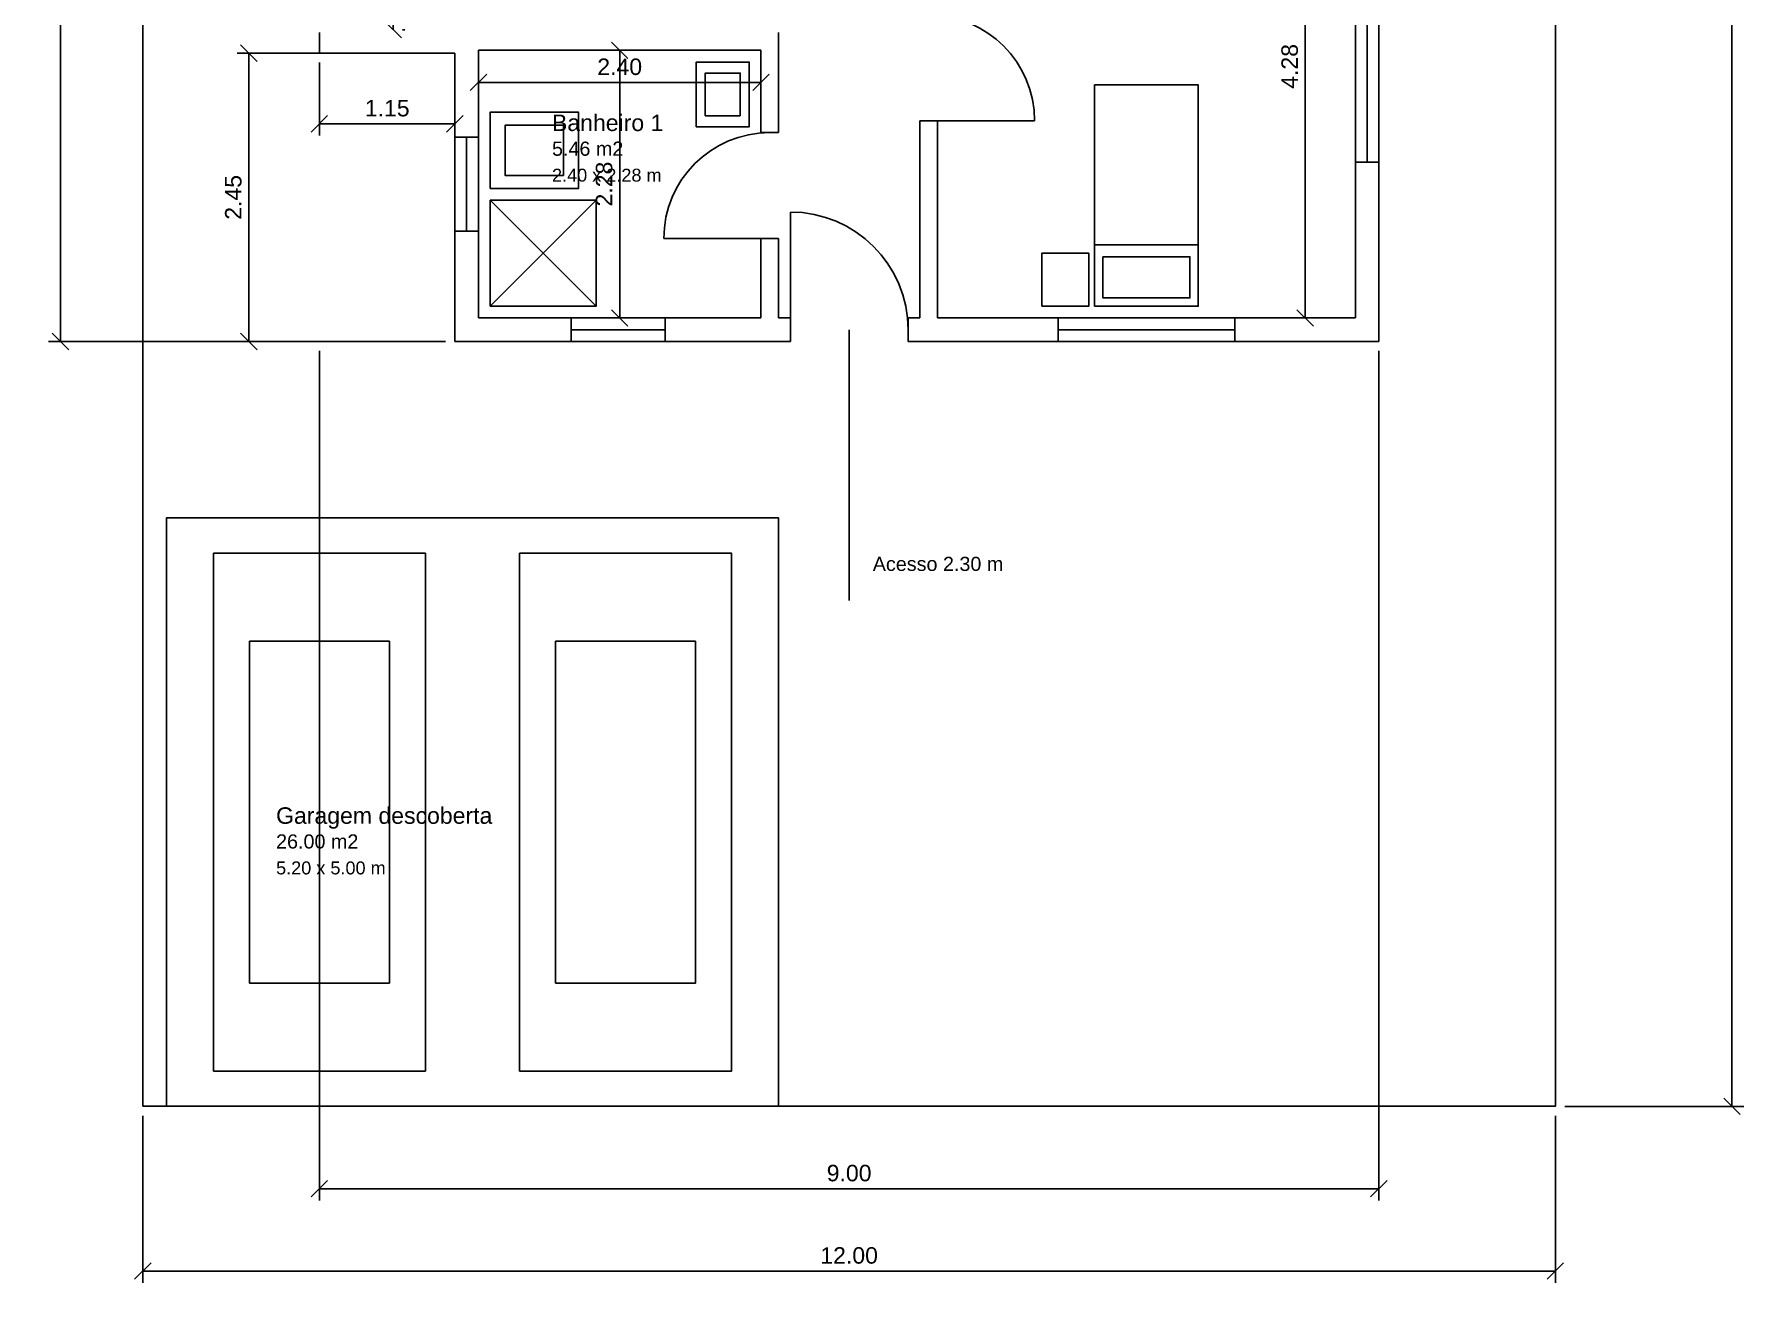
# Model space of a CAD drawing. Header units: millimetres. Extents: x 41850 to 67773, y -316 to 31479.
# Drawn here: x 41850 to 56373, y -316 to 10296 of the extents above; entities that cross this region are included whole.
import ezdxf

# ---------------------------------------------------------------- set-up
doc = ezdxf.new("R2010")
doc.units = ezdxf.units.MM
doc.header["$MEASUREMENT"] = 0
for name, color, linetype in [('CASA_ACESSO', 4, 'Continuous'), ('CASA_COTAS', 6, 'Continuous'), ('CASA_EXTERNO', 3, 'Continuous'), ('CASA_JANELAS', 4, 'Continuous'), ('CASA_LOTE', 8, 'Continuous'), ('CASA_MOVEIS', 3, 'Continuous'), ('CASA_PAREDES', 7, 'Continuous'), ('CASA_PORTAS', 2, 'Continuous'), ('CASA_TEXTOS', 7, 'Continuous')]:
    doc.layers.add(name, color=color, linetype=linetype)
doc.styles.get("Standard").update_dxf_attribs({"font": 'arial.ttf'})
doc.dimstyles.get("Standard").update_dxf_attribs({"dimtxt": 0.18, "dimasz": 0.18, "dimexe": 0.18, "dimexo": 0.0625, "dimgap": 0.09, "dimtad": 0, "dimtih": 1, "dimtoh": 1, "dimdec": 4, "dimzin": 0, "dimdsep": 46, "dimtxsty": 'Standard', "dimcen": 0.09, "dimadec": 0, "dimazin": 0, "dimtfac": 1, "dimtdec": 4, "dimtofl": 0, "dimtmove": 0, "dimatfit": 3, "dimfxl": 1, "dimtolj": 1, "dimtzin": 0, "dimarcsym": 0})

# ---------------------------------------------------------------- blocks, each defined once
blk = doc.blocks.new('*D1')
at = {"layer": 'CASA_COTAS', "color": 0, "lineweight": -2, "transparency": 16777216}
for p, q in [((45554, 9816), (45694, 9956)), ((45624, 9966), (45624, 9986)), ((45624, 9886), (48024, 9886)), ((47954, 9816), (48094, 9956)), ((48024, 9966), (48024, 9986))]:
    blk.add_line(p, q, dxfattribs=at)
at = {"layer": 'Defpoints', "color": 0, "transparency": 16777216}
for p in [(45624, 9886), (48024, 9886), (48024, 9886)]:
    blk.add_point(p, dxfattribs=at)
at = {"layer": 'CASA_COTAS', "color": 0, "transparency": 16777216, "insert": (46824, 10018), "char_height": 140, "attachment_point": 5}
blk.add_mtext('\\A1;2.40', dxfattribs=at)
blk = doc.blocks.new('*D2')
at = {"layer": 'CASA_COTAS', "color": 0, "lineweight": -2, "transparency": 16777216}
for p, q in [((46894, 10089), (46754, 10229)), ((46824, 7884), (46824, 10159)), ((46904, 10159), (46924, 10159)), ((46894, 7814), (46754, 7954)), ((46904, 7884), (46924, 7884))]:
    blk.add_line(p, q, dxfattribs=at)
at = {"layer": 'Defpoints', "color": 0, "transparency": 16777216}
for p in [(46824, 10159), (46824, 10159), (46824, 7884)]:
    blk.add_point(p, dxfattribs=at)
at = {"layer": 'CASA_COTAS', "color": 0, "transparency": 16777216, "insert": (46692, 9022), "char_height": 140, "attachment_point": 5, "rotation": 90}
blk.add_mtext('\\A1;2.28', dxfattribs=at)
blk = doc.blocks.new('*D4')
at = {"layer": 'CASA_COTAS', "color": 0, "lineweight": -2, "transparency": 16777216}
for p, q in [((44969, 14039), (44829, 14179)), ((44899, 10334), (44899, 14109)), ((44979, 14109), (44999, 14109)), ((44969, 10264), (44829, 10404)), ((44979, 10334), (44999, 10334))]:
    blk.add_line(p, q, dxfattribs=at)
at = {"layer": 'Defpoints', "color": 0, "transparency": 16777216}
for p in [(44899, 14109), (44899, 14109), (44899, 10334)]:
    blk.add_point(p, dxfattribs=at)
at = {"layer": 'CASA_COTAS', "color": 0, "transparency": 16777216, "insert": (44768, 12222), "char_height": 140, "attachment_point": 5, "rotation": 90}
blk.add_mtext('\\A1;3.78', dxfattribs=at)
blk = doc.blocks.new('*D8')
at = {"layer": 'CASA_COTAS', "color": 0, "lineweight": -2, "transparency": 16777216}
for p, q in [((52717, 12089), (52577, 12229)), ((52647, 7884), (52647, 12159)), ((52727, 12159), (52747, 12159)), ((52717, 7814), (52577, 7954)), ((52727, 7884), (52747, 7884))]:
    blk.add_line(p, q, dxfattribs=at)
at = {"layer": 'Defpoints', "color": 0, "transparency": 16777216}
for p in [(52647, 12159), (52647, 12159), (52647, 7884)]:
    blk.add_point(p, dxfattribs=at)
at = {"layer": 'CASA_COTAS', "color": 0, "transparency": 16777216, "insert": (52516, 10022), "char_height": 140, "attachment_point": 5, "rotation": 90}
blk.add_mtext('\\A1;4.28', dxfattribs=at)
blk = doc.blocks.new('*D18')
at = {"layer": 'CASA_COTAS', "color": 0, "lineweight": -2, "transparency": 16777216}
for p, q in [((44273, 10054), (44273, 9434)), ((45424, 10054), (45424, 9434)), ((44203, 9464), (44343, 9604)), ((45354, 9464), (45494, 9604)), ((44273, 9534), (45424, 9534))]:
    blk.add_line(p, q, dxfattribs=at)
at = {"layer": 'Defpoints', "color": 0, "transparency": 16777216}
for p in [(44273, 10134), (45424, 10134), (45424, 9534)]:
    blk.add_point(p, dxfattribs=at)
at = {"layer": 'CASA_COTAS', "color": 0, "transparency": 16777216, "insert": (44849, 9666), "char_height": 140, "attachment_point": 5}
blk.add_mtext('\\A1;1.15', dxfattribs=at)
blk = doc.blocks.new('*D19')
at = {"layer": 'CASA_COTAS', "color": 0, "lineweight": -2, "transparency": 16777216}
for p, q in [((43743, 10064), (43603, 10204)), ((45344, 10134), (43573, 10134)), ((43673, 10134), (43673, 7684)), ((43743, 7614), (43603, 7754)), ((45344, 7684), (43573, 7684))]:
    blk.add_line(p, q, dxfattribs=at)
at = {"layer": 'Defpoints', "color": 0, "transparency": 16777216}
for p in [(45424, 10134), (43673, 7684), (45424, 7684)]:
    blk.add_point(p, dxfattribs=at)
at = {"layer": 'CASA_COTAS', "color": 0, "transparency": 16777216, "insert": (43542, 8909), "char_height": 140, "attachment_point": 5, "rotation": 90}
blk.add_mtext('\\A1;2.45', dxfattribs=at)
blk = doc.blocks.new('*D20')
at = {"layer": 'CASA_COTAS', "color": 0, "lineweight": -2, "transparency": 16777216}
for p, q in [((44273, 7604), (44273, 384)), ((53273, 7604), (53273, 384)), ((44203, 414), (44343, 554)), ((44273, 484), (53273, 484)), ((53203, 414), (53343, 554))]:
    blk.add_line(p, q, dxfattribs=at)
at = {"layer": 'Defpoints', "color": 0, "transparency": 16777216}
for p in [(44273, 7684), (53273, 7684), (53273, 484)]:
    blk.add_point(p, dxfattribs=at)
at = {"layer": 'CASA_COTAS', "color": 0, "transparency": 16777216, "insert": (48773, 616), "char_height": 140, "attachment_point": 5}
blk.add_mtext('\\A1;9.00', dxfattribs=at)
blk = doc.blocks.new('*D21')
at = {"layer": 'CASA_COTAS', "color": 0, "lineweight": -2, "transparency": 16777216}
for p, q in [((44193, 22284), (41973, 22284)), ((42143, 22214), (42003, 22354)), ((42073, 7684), (42073, 22284)), ((42143, 7614), (42003, 7754)), ((44193, 7684), (41973, 7684))]:
    blk.add_line(p, q, dxfattribs=at)
at = {"layer": 'Defpoints', "color": 0, "transparency": 16777216}
for p in [(42073, 22284), (44273, 22284), (44273, 7684)]:
    blk.add_point(p, dxfattribs=at)
at = {"layer": 'CASA_COTAS', "color": 0, "transparency": 16777216, "insert": (41942, 14984), "char_height": 140, "attachment_point": 5, "rotation": 90}
blk.add_mtext('\\A1;14.60', dxfattribs=at)
blk = doc.blocks.new('*D22')
at = {"layer": 'CASA_COTAS', "color": 0, "lineweight": -2, "transparency": 16777216}
for p, q in [((42773, 1104), (42773, -316)), ((54773, 1104), (54773, -316)), ((42703, -286), (42843, -146)), ((42773, -216), (54773, -216)), ((54703, -286), (54843, -146))]:
    blk.add_line(p, q, dxfattribs=at)
at = {"layer": 'Defpoints', "color": 0, "transparency": 16777216}
for p in [(42773, 1184), (54773, 1184), (54773, -216)]:
    blk.add_point(p, dxfattribs=at)
at = {"layer": 'CASA_COTAS', "color": 0, "transparency": 16777216, "insert": (48773, -84), "char_height": 140, "attachment_point": 5}
blk.add_mtext('\\A1;12.00', dxfattribs=at)
blk = doc.blocks.new('*D23')
at = {"layer": 'CASA_COTAS', "color": 0, "lineweight": -2, "transparency": 16777216}
for p, q in [((56343, 31114), (56203, 31254)), ((54853, 31184), (56373, 31184)), ((56273, 1184), (56273, 31184)), ((54853, 1184), (56373, 1184)), ((56343, 1114), (56203, 1254))]:
    blk.add_line(p, q, dxfattribs=at)
at = {"layer": 'Defpoints', "color": 0, "transparency": 16777216}
for p in [(54773, 31184), (56273, 31184), (54773, 1184)]:
    blk.add_point(p, dxfattribs=at)
at = {"layer": 'CASA_COTAS', "color": 0, "transparency": 16777216, "insert": (56142, 16184), "char_height": 140, "attachment_point": 5, "rotation": 90}
blk.add_mtext('\\A1;30.00', dxfattribs=at)
blk = doc.blocks.new('*D26')
at = {"layer": 'CASA_COTAS', "color": 0, "lineweight": -2, "transparency": 16777216}
for p, q in [((45554, 9816), (45694, 9956)), ((45624, 9966), (45624, 9986)), ((45624, 9886), (48024, 9886)), ((47954, 9816), (48094, 9956)), ((48024, 9966), (48024, 9986))]:
    blk.add_line(p, q, dxfattribs=at)
at = {"layer": 'Defpoints', "color": 0, "transparency": 16777216}
for p in [(45624, 9886), (48024, 9886), (48024, 9886)]:
    blk.add_point(p, dxfattribs=at)
at = {"layer": 'CASA_COTAS', "color": 0, "transparency": 16777216, "insert": (46824, 10018), "char_height": 140, "attachment_point": 5}
blk.add_mtext('\\A1;2.40', dxfattribs=at)
blk = doc.blocks.new('*D27')
at = {"layer": 'CASA_COTAS', "color": 0, "lineweight": -2, "transparency": 16777216}
for p, q in [((46894, 10089), (46754, 10229)), ((46824, 7884), (46824, 10159)), ((46904, 10159), (46924, 10159)), ((46894, 7814), (46754, 7954)), ((46904, 7884), (46924, 7884))]:
    blk.add_line(p, q, dxfattribs=at)
at = {"layer": 'Defpoints', "color": 0, "transparency": 16777216}
for p in [(46824, 10159), (46824, 10159), (46824, 7884)]:
    blk.add_point(p, dxfattribs=at)
at = {"layer": 'CASA_COTAS', "color": 0, "transparency": 16777216, "insert": (46692, 9022), "char_height": 140, "attachment_point": 5, "rotation": 90}
blk.add_mtext('\\A1;2.28', dxfattribs=at)
blk = doc.blocks.new('*D29')
at = {"layer": 'CASA_COTAS', "color": 0, "lineweight": -2, "transparency": 16777216}
for p, q in [((44969, 14039), (44829, 14179)), ((44899, 10334), (44899, 14109)), ((44979, 14109), (44999, 14109)), ((44969, 10264), (44829, 10404)), ((44979, 10334), (44999, 10334))]:
    blk.add_line(p, q, dxfattribs=at)
at = {"layer": 'Defpoints', "color": 0, "transparency": 16777216}
for p in [(44899, 14109), (44899, 14109), (44899, 10334)]:
    blk.add_point(p, dxfattribs=at)
at = {"layer": 'CASA_COTAS', "color": 0, "transparency": 16777216, "insert": (44768, 12222), "char_height": 140, "attachment_point": 5, "rotation": 90}
blk.add_mtext('\\A1;3.78', dxfattribs=at)
blk = doc.blocks.new('*D33')
at = {"layer": 'CASA_COTAS', "color": 0, "lineweight": -2, "transparency": 16777216}
for p, q in [((52717, 12089), (52577, 12229)), ((52647, 7884), (52647, 12159)), ((52727, 12159), (52747, 12159)), ((52717, 7814), (52577, 7954)), ((52727, 7884), (52747, 7884))]:
    blk.add_line(p, q, dxfattribs=at)
at = {"layer": 'Defpoints', "color": 0, "transparency": 16777216}
for p in [(52647, 12159), (52647, 12159), (52647, 7884)]:
    blk.add_point(p, dxfattribs=at)
at = {"layer": 'CASA_COTAS', "color": 0, "transparency": 16777216, "insert": (52516, 10022), "char_height": 140, "attachment_point": 5, "rotation": 90}
blk.add_mtext('\\A1;4.28', dxfattribs=at)
blk = doc.blocks.new('*D43')
at = {"layer": 'CASA_COTAS', "color": 0, "lineweight": -2, "transparency": 16777216}
for p, q in [((44273, 10054), (44273, 9434)), ((45424, 10054), (45424, 9434)), ((44203, 9464), (44343, 9604)), ((45354, 9464), (45494, 9604)), ((44273, 9534), (45424, 9534))]:
    blk.add_line(p, q, dxfattribs=at)
at = {"layer": 'Defpoints', "color": 0, "transparency": 16777216}
for p in [(44273, 10134), (45424, 10134), (45424, 9534)]:
    blk.add_point(p, dxfattribs=at)
at = {"layer": 'CASA_COTAS', "color": 0, "transparency": 16777216, "insert": (44849, 9666), "char_height": 140, "attachment_point": 5}
blk.add_mtext('\\A1;1.15', dxfattribs=at)
blk = doc.blocks.new('*D44')
at = {"layer": 'CASA_COTAS', "color": 0, "lineweight": -2, "transparency": 16777216}
for p, q in [((43743, 10064), (43603, 10204)), ((45344, 10134), (43573, 10134)), ((43673, 10134), (43673, 7684)), ((43743, 7614), (43603, 7754)), ((45344, 7684), (43573, 7684))]:
    blk.add_line(p, q, dxfattribs=at)
at = {"layer": 'Defpoints', "color": 0, "transparency": 16777216}
for p in [(45424, 10134), (43673, 7684), (45424, 7684)]:
    blk.add_point(p, dxfattribs=at)
at = {"layer": 'CASA_COTAS', "color": 0, "transparency": 16777216, "insert": (43542, 8909), "char_height": 140, "attachment_point": 5, "rotation": 90}
blk.add_mtext('\\A1;2.45', dxfattribs=at)
blk = doc.blocks.new('*D45')
at = {"layer": 'CASA_COTAS', "color": 0, "lineweight": -2, "transparency": 16777216}
for p, q in [((44273, 7604), (44273, 384)), ((53273, 7604), (53273, 384)), ((44203, 414), (44343, 554)), ((44273, 484), (53273, 484)), ((53203, 414), (53343, 554))]:
    blk.add_line(p, q, dxfattribs=at)
at = {"layer": 'Defpoints', "color": 0, "transparency": 16777216}
for p in [(44273, 7684), (53273, 7684), (53273, 484)]:
    blk.add_point(p, dxfattribs=at)
at = {"layer": 'CASA_COTAS', "color": 0, "transparency": 16777216, "insert": (48773, 616), "char_height": 140, "attachment_point": 5}
blk.add_mtext('\\A1;9.00', dxfattribs=at)
blk = doc.blocks.new('*D46')
at = {"layer": 'CASA_COTAS', "color": 0, "lineweight": -2, "transparency": 16777216}
for p, q in [((44193, 22284), (41973, 22284)), ((42143, 22214), (42003, 22354)), ((42073, 7684), (42073, 22284)), ((42143, 7614), (42003, 7754)), ((44193, 7684), (41973, 7684))]:
    blk.add_line(p, q, dxfattribs=at)
at = {"layer": 'Defpoints', "color": 0, "transparency": 16777216}
for p in [(42073, 22284), (44273, 22284), (44273, 7684)]:
    blk.add_point(p, dxfattribs=at)
at = {"layer": 'CASA_COTAS', "color": 0, "transparency": 16777216, "insert": (41942, 14984), "char_height": 140, "attachment_point": 5, "rotation": 90}
blk.add_mtext('\\A1;14.60', dxfattribs=at)
blk = doc.blocks.new('*D47')
at = {"layer": 'CASA_COTAS', "color": 0, "lineweight": -2, "transparency": 16777216}
for p, q in [((42773, 1104), (42773, -316)), ((54773, 1104), (54773, -316)), ((42703, -286), (42843, -146)), ((42773, -216), (54773, -216)), ((54703, -286), (54843, -146))]:
    blk.add_line(p, q, dxfattribs=at)
at = {"layer": 'Defpoints', "color": 0, "transparency": 16777216}
for p in [(42773, 1184), (54773, 1184), (54773, -216)]:
    blk.add_point(p, dxfattribs=at)
at = {"layer": 'CASA_COTAS', "color": 0, "transparency": 16777216, "insert": (48773, -84), "char_height": 140, "attachment_point": 5}
blk.add_mtext('\\A1;12.00', dxfattribs=at)
blk = doc.blocks.new('*D48')
at = {"layer": 'CASA_COTAS', "color": 0, "lineweight": -2, "transparency": 16777216}
for p, q in [((56343, 31114), (56203, 31254)), ((54853, 31184), (56373, 31184)), ((56273, 1184), (56273, 31184)), ((54853, 1184), (56373, 1184)), ((56343, 1114), (56203, 1254))]:
    blk.add_line(p, q, dxfattribs=at)
at = {"layer": 'Defpoints', "color": 0, "transparency": 16777216}
for p in [(54773, 31184), (56273, 31184), (54773, 1184)]:
    blk.add_point(p, dxfattribs=at)
at = {"layer": 'CASA_COTAS', "color": 0, "transparency": 16777216, "insert": (56142, 16184), "char_height": 140, "attachment_point": 5, "rotation": 90}
blk.add_mtext('\\A1;30.00', dxfattribs=at)

msp = doc.modelspace()

# ---------------------------------------------------------------- linework, layer by layer
at = {"layer": 'CASA_ACESSO'}
msp.add_lwpolyline([(48773.954581, 5484.189711), (48773.954581, 7084.189711), (48773.954581, 7084.189711), (48773.954581, 7784.189711)], dxfattribs=at)
msp.add_lwpolyline([(48773.954581, 5484.189711), (48773.954581, 7084.189711), (48773.954581, 7084.189711), (48773.954581, 7784.189711)], dxfattribs=at)
at = {"layer": 'CASA_EXTERNO'}
msp.add_lwpolyline([(42973.954581, 1184.189711), (48173.954581, 1184.189711), (48173.954581, 6184.189711), (42973.954581, 6184.189711)], close=True, dxfattribs=at)
msp.add_lwpolyline([(42973.954581, 1184.189711), (48173.954581, 1184.189711), (48173.954581, 6184.189711), (42973.954581, 6184.189711)], close=True, dxfattribs=at)
at = {"layer": 'CASA_JANELAS'}
for p, q in [((53073.422455, 9209.189711), (53073.422455, 10809.189711)), ((53073.422455, 9209.189711), (53073.422455, 10809.189711)), ((53173.422455, 9209.189711), (53173.422455, 10809.189711)), ((53173.422455, 9209.189711), (53173.422455, 10809.189711)), ((53273.422455, 9209.189711), (53273.422455, 10809.189711)), ((53273.422455, 9209.189711), (53273.422455, 10809.189711)), ((45423.954581, 8621.689711), (45423.954581, 9421.689711)), ((45423.954581, 8621.689711), (45423.954581, 9421.689711)), ((45523.954581, 8621.689711), (45523.954581, 9421.689711)), ((45523.954581, 8621.689711), (45523.954581, 9421.689711)), ((45623.954581, 8621.689711), (45623.954581, 9421.689711)), ((45623.954581, 8621.689711), (45623.954581, 9421.689711)), ((46411.454581, 7884.189711), (47211.454581, 7884.189711)), ((46411.454581, 7884.189711), (47211.454581, 7884.189711)), ((50548.688518, 7884.189711), (52048.688518, 7884.189711)), ((50548.688518, 7884.189711), (52048.688518, 7884.189711)), ((46411.454581, 7784.189711), (47211.454581, 7784.189711)), ((46411.454581, 7784.189711), (47211.454581, 7784.189711)), ((50548.688518, 7784.189711), (52048.688518, 7784.189711)), ((50548.688518, 7784.189711), (52048.688518, 7784.189711)), ((46411.454581, 7684.189711), (47211.454581, 7684.189711)), ((46411.454581, 7684.189711), (47211.454581, 7684.189711)), ((50548.688518, 7684.189711), (52048.688518, 7684.189711)), ((50548.688518, 7684.189711), (52048.688518, 7684.189711))]:
    msp.add_line(p, q, dxfattribs=at)
at = {"layer": 'CASA_LOTE'}
msp.add_lwpolyline([(42773.422455, 1184.189711), (54773.422455, 1184.189711), (54773.422455, 31184.189711), (42773.422455, 31184.189711)], close=True, dxfattribs=at)
msp.add_lwpolyline([(42773.422455, 1184.189711), (54773.422455, 1184.189711), (54773.422455, 31184.189711), (42773.422455, 31184.189711)], close=True, dxfattribs=at)
at = {"layer": 'CASA_MOVEIS'}
for points in [[(47473.954581, 9509.189711), (47923.954581, 9509.189711), (47923.954581, 10059.189711), (47473.954581, 10059.189711)], [(47473.954581, 9509.189711), (47923.954581, 9509.189711), (47923.954581, 10059.189711), (47473.954581, 10059.189711)], [(50858.688518, 7984.189711), (51738.688518, 7984.189711), (51738.688518, 9864.189711), (50858.688518, 9864.189711)], [(50858.688518, 7984.189711), (51738.688518, 7984.189711), (51738.688518, 9864.189711), (50858.688518, 9864.189711)], [(45723.954581, 8984.189711), (46473.954581, 8984.189711), (46473.954581, 9634.189711), (45723.954581, 9634.189711)], [(45723.954581, 8984.189711), (46473.954581, 8984.189711), (46473.954581, 9634.189711), (45723.954581, 9634.189711)], [(45723.954581, 7984.189711), (46623.954581, 7984.189711), (46623.954581, 8884.189711), (45723.954581, 8884.189711)], [(45723.954581, 7984.189711), (46623.954581, 7984.189711), (46623.954581, 8884.189711), (45723.954581, 8884.189711)], [(50408.688518, 7984.189711), (50808.688518, 7984.189711), (50808.688518, 8434.189711), (50408.688518, 8434.189711)], [(50408.688518, 7984.189711), (50808.688518, 7984.189711), (50808.688518, 8434.189711), (50408.688518, 8434.189711)], [(43373.954581, 1484.189711), (45173.954581, 1484.189711), (45173.954581, 5884.189711), (43373.954581, 5884.189711)], [(43373.954581, 1484.189711), (45173.954581, 1484.189711), (45173.954581, 5884.189711), (43373.954581, 5884.189711)], [(45973.954581, 1484.189711), (47773.954581, 1484.189711), (47773.954581, 5884.189711), (45973.954581, 5884.189711)], [(45973.954581, 1484.189711), (47773.954581, 1484.189711), (47773.954581, 5884.189711), (45973.954581, 5884.189711)]]:
    msp.add_lwpolyline(points, close=True, dxfattribs=at)
for points in [[(47847.454581, 9602.689711), (47847.454581, 9965.689711), (47550.454581, 9965.689711), (47550.454581, 9602.689711), (47847.454581, 9602.689711)], [(47847.454581, 9602.689711), (47847.454581, 9965.689711), (47550.454581, 9965.689711), (47550.454581, 9602.689711), (47847.454581, 9602.689711)], [(46346.454581, 9094.689711), (46346.454581, 9523.689711), (45851.454581, 9523.689711), (45851.454581, 9094.689711), (46346.454581, 9094.689711)], [(46346.454581, 9094.689711), (46346.454581, 9523.689711), (45851.454581, 9523.689711), (45851.454581, 9094.689711), (46346.454581, 9094.689711)], [(46623.954581, 7984.189711), (45723.954581, 8884.189711)], [(45723.954581, 7984.189711), (46623.954581, 8884.189711)], [(46623.954581, 7984.189711), (45723.954581, 8884.189711)], [(45723.954581, 7984.189711), (46623.954581, 8884.189711)], [(50858.688518, 8504.189711), (51738.688518, 8504.189711)], [(50858.688518, 8504.189711), (51738.688518, 8504.189711)], [(50928.688518, 8404.189711), (51668.688518, 8404.189711), (51668.688518, 8054.189711), (50928.688518, 8054.189711), (50928.688518, 8404.189711)], [(50928.688518, 8404.189711), (51668.688518, 8404.189711), (51668.688518, 8054.189711), (50928.688518, 8054.189711), (50928.688518, 8404.189711)], [(44867.954581, 5136.189711), (43679.954581, 5136.189711), (43679.954581, 2232.189711), (44867.954581, 2232.189711), (44867.954581, 5136.189711)], [(44867.954581, 5136.189711), (43679.954581, 5136.189711), (43679.954581, 2232.189711), (44867.954581, 2232.189711), (44867.954581, 5136.189711)], [(47467.954581, 5136.189711), (46279.954581, 5136.189711), (46279.954581, 2232.189711), (47467.954581, 2232.189711), (47467.954581, 5136.189711)], [(47467.954581, 5136.189711), (46279.954581, 5136.189711), (46279.954581, 2232.189711), (47467.954581, 2232.189711), (47467.954581, 5136.189711)]]:
    msp.add_lwpolyline(points, dxfattribs=at)
at = {"layer": 'CASA_PAREDES'}
for p, q in [((44273.422455, 10234.189711), (44273.422455, 10309.189711)), ((44273.422455, 10234.189711), (44273.422455, 10309.189711)), ((44273.422455, 10159.189711), (44273.422455, 10234.189711)), ((44273.422455, 10159.189711), (44273.422455, 10234.189711)), ((48173.954581, 10234.189711), (48173.954581, 10309.189711)), ((48173.954581, 10234.189711), (48173.954581, 10309.189711)), ((48173.954581, 10159.189711), (48173.954581, 10234.189711)), ((48173.954581, 10159.189711), (48173.954581, 10234.189711)), ((44273.422455, 10134.189711), (44273.422455, 10159.189711)), ((44273.422455, 10134.189711), (44273.422455, 10159.189711)), ((44273.422455, 10134.189711), (44473.422455, 10134.189711)), ((44273.422455, 10134.189711), (44473.422455, 10134.189711)), ((44473.422455, 10134.189711), (45423.954581, 10134.189711)), ((44473.422455, 10134.189711), (45423.954581, 10134.189711)), ((45423.954581, 9559.189711), (45423.954581, 10134.189711)), ((45423.954581, 9559.189711), (45423.954581, 10134.189711)), ((45623.954581, 10159.189711), (46411.454581, 10159.189711)), ((45623.954581, 10134.189711), (45623.954581, 10159.189711)), ((45623.954581, 10159.189711), (46411.454581, 10159.189711)), ((45623.954581, 10134.189711), (45623.954581, 10159.189711)), ((45623.954581, 9559.189711), (45623.954581, 10134.189711)), ((45623.954581, 9559.189711), (45623.954581, 10134.189711)), ((46411.454581, 10159.189711), (46510.922455, 10159.189711)), ((46411.454581, 10159.189711), (46510.922455, 10159.189711)), ((46510.922455, 10159.189711), (47211.454581, 10159.189711)), ((46510.922455, 10159.189711), (47211.454581, 10159.189711)), ((47211.454581, 10159.189711), (48023.954581, 10159.189711)), ((47211.454581, 10159.189711), (48023.954581, 10159.189711)), ((48023.954581, 10134.189711), (48023.954581, 10159.189711)), ((48023.954581, 10134.189711), (48023.954581, 10159.189711)), ((48023.954581, 9559.189711), (48023.954581, 10134.189711)), ((48023.954581, 9559.189711), (48023.954581, 10134.189711)), ((48173.954581, 10134.189711), (48173.954581, 10159.189711)), ((48173.954581, 10134.189711), (48173.954581, 10159.189711)), ((48173.954581, 9559.189711), (48173.954581, 10134.189711)), ((48173.954581, 9559.189711), (48173.954581, 10134.189711)), ((45423.954581, 9459.189711), (45423.954581, 9559.189711)), ((45423.954581, 9459.189711), (45423.954581, 9559.189711)), ((45423.954581, 9421.689711), (45423.954581, 9459.189711)), ((45423.954581, 9421.689711), (45423.954581, 9459.189711)), ((45623.954581, 9459.189711), (45623.954581, 9559.189711)), ((45623.954581, 9459.189711), (45623.954581, 9559.189711)), ((45623.954581, 9421.689711), (45623.954581, 9459.189711)), ((45623.954581, 9421.689711), (45623.954581, 9459.189711)), ((48023.954581, 9459.189711), (48023.954581, 9559.189711)), ((48023.954581, 9459.189711), (48023.954581, 9559.189711)), ((48023.954581, 9459.189711), (48110.922455, 9459.189711)), ((48023.954581, 9459.189711), (48110.922455, 9459.189711)), ((48110.922455, 9459.189711), (48173.954581, 9459.189711)), ((48110.922455, 9459.189711), (48173.954581, 9459.189711)), ((48173.954581, 9459.189711), (48173.954581, 9559.189711)), ((48173.954581, 9459.189711), (48173.954581, 9559.189711)), ((49373.954581, 9459.189711), (49373.954581, 9559.189711)), ((49373.954581, 9559.189711), (49523.954581, 9559.189711)), ((49373.954581, 9459.189711), (49373.954581, 9559.189711)), ((49373.954581, 9559.189711), (49523.954581, 9559.189711)), ((49373.954581, 9421.689711), (49373.954581, 9459.189711)), ((49373.954581, 9421.689711), (49373.954581, 9459.189711)), ((49523.954581, 9459.189711), (49523.954581, 9559.189711)), ((49523.954581, 9459.189711), (49523.954581, 9559.189711)), ((49523.954581, 9421.689711), (49523.954581, 9459.189711)), ((49523.954581, 9421.689711), (49523.954581, 9459.189711)), ((45423.954581, 9421.689711), (45623.954581, 9421.689711)), ((45423.954581, 9421.689711), (45623.954581, 9421.689711)), ((49373.954581, 9209.189711), (49373.954581, 9421.689711)), ((49373.954581, 9209.189711), (49373.954581, 9421.689711)), ((49523.954581, 9209.189711), (49523.954581, 9421.689711)), ((49523.954581, 9209.189711), (49523.954581, 9421.689711)), ((49373.954581, 8621.689711), (49373.954581, 9209.189711)), ((49373.954581, 8621.689711), (49373.954581, 9209.189711)), ((49523.954581, 8621.689711), (49523.954581, 9209.189711)), ((49523.954581, 8621.689711), (49523.954581, 9209.189711)), ((53073.422455, 8621.689711), (53073.422455, 9209.189711)), ((53073.422455, 9209.189711), (53273.422455, 9209.189711)), ((53073.422455, 8621.689711), (53073.422455, 9209.189711)), ((53073.422455, 9209.189711), (53273.422455, 9209.189711)), ((53273.422455, 8621.689711), (53273.422455, 9209.189711)), ((53273.422455, 8621.689711), (53273.422455, 9209.189711)), ((45423.954581, 8559.189711), (45423.954581, 8621.689711)), ((45423.954581, 8621.689711), (45623.954581, 8621.689711)), ((45423.954581, 8559.189711), (45423.954581, 8621.689711)), ((45423.954581, 8621.689711), (45623.954581, 8621.689711)), ((45623.954581, 8559.189711), (45623.954581, 8621.689711)), ((45623.954581, 8559.189711), (45623.954581, 8621.689711)), ((49373.954581, 8559.189711), (49373.954581, 8621.689711)), ((49373.954581, 8559.189711), (49373.954581, 8621.689711)), ((49523.954581, 8559.189711), (49523.954581, 8621.689711)), ((49523.954581, 8559.189711), (49523.954581, 8621.689711)), ((53073.422455, 8559.189711), (53073.422455, 8621.689711)), ((53073.422455, 8559.189711), (53073.422455, 8621.689711)), ((53273.422455, 8559.189711), (53273.422455, 8621.689711)), ((53273.422455, 8559.189711), (53273.422455, 8621.689711)), ((45423.954581, 7884.189711), (45423.954581, 8559.189711)), ((45423.954581, 7884.189711), (45423.954581, 8559.189711)), ((45623.954581, 7884.189711), (45623.954581, 8559.189711)), ((45623.954581, 7884.189711), (45623.954581, 8559.189711)), ((48023.954581, 7884.189711), (48023.954581, 8559.189711)), ((48023.954581, 8559.189711), (48110.922455, 8559.189711)), ((48023.954581, 7884.189711), (48023.954581, 8559.189711)), ((48023.954581, 8559.189711), (48110.922455, 8559.189711)), ((48110.922455, 8559.189711), (48173.954581, 8559.189711)), ((48110.922455, 8559.189711), (48173.954581, 8559.189711)), ((48173.954581, 7884.189711), (48173.954581, 8559.189711)), ((48173.954581, 7884.189711), (48173.954581, 8559.189711)), ((49373.954581, 7884.189711), (49373.954581, 8559.189711)), ((49373.954581, 7884.189711), (49373.954581, 8559.189711)), ((49523.954581, 7884.189711), (49523.954581, 8559.189711)), ((49523.954581, 7884.189711), (49523.954581, 8559.189711)), ((53073.422455, 7884.189711), (53073.422455, 8559.189711)), ((53073.422455, 7884.189711), (53073.422455, 8559.189711)), ((53273.422455, 7884.189711), (53273.422455, 8559.189711)), ((53273.422455, 7884.189711), (53273.422455, 8559.189711)), ((45423.954581, 7784.189711), (45423.954581, 7884.189711)), ((45423.954581, 7784.189711), (45423.954581, 7884.189711)), ((45623.954581, 7884.189711), (46411.454581, 7884.189711)), ((45623.954581, 7884.189711), (46411.454581, 7884.189711)), ((46411.454581, 7784.189711), (46411.454581, 7884.189711)), ((46411.454581, 7784.189711), (46411.454581, 7884.189711)), ((47211.454581, 7784.189711), (47211.454581, 7884.189711)), ((47211.454581, 7884.189711), (48023.954581, 7884.189711)), ((47211.454581, 7784.189711), (47211.454581, 7884.189711)), ((47211.454581, 7884.189711), (48023.954581, 7884.189711)), ((48173.954581, 7884.189711), (48273.954581, 7884.189711)), ((48173.954581, 7884.189711), (48273.954581, 7884.189711)), ((48273.954581, 7784.189711), (48273.954581, 7884.189711)), ((48273.954581, 7784.189711), (48273.954581, 7884.189711)), ((49273.954581, 7784.189711), (49273.954581, 7884.189711)), ((49273.954581, 7884.189711), (49373.954581, 7884.189711)), ((49273.954581, 7784.189711), (49273.954581, 7884.189711)), ((49273.954581, 7884.189711), (49373.954581, 7884.189711)), ((49523.954581, 7884.189711), (50173.422455, 7884.189711)), ((49523.954581, 7884.189711), (50173.422455, 7884.189711)), ((50173.422455, 7884.189711), (50323.422455, 7884.189711)), ((50173.422455, 7884.189711), (50323.422455, 7884.189711)), ((50323.422455, 7884.189711), (50548.688518, 7884.189711)), ((50323.422455, 7884.189711), (50548.688518, 7884.189711)), ((50548.688518, 7784.189711), (50548.688518, 7884.189711)), ((50548.688518, 7784.189711), (50548.688518, 7884.189711)), ((52048.688518, 7784.189711), (52048.688518, 7884.189711)), ((52048.688518, 7884.189711), (52448.422455, 7884.189711)), ((52048.688518, 7784.189711), (52048.688518, 7884.189711)), ((52048.688518, 7884.189711), (52448.422455, 7884.189711)), ((52448.422455, 7884.189711), (53073.422455, 7884.189711)), ((52448.422455, 7884.189711), (53073.422455, 7884.189711)), ((53273.422455, 7784.189711), (53273.422455, 7884.189711)), ((53273.422455, 7784.189711), (53273.422455, 7884.189711)), ((45423.954581, 7684.189711), (45423.954581, 7784.189711)), ((45423.954581, 7684.189711), (45423.954581, 7784.189711)), ((46411.454581, 7684.189711), (46411.454581, 7784.189711)), ((46411.454581, 7684.189711), (46411.454581, 7784.189711)), ((47211.454581, 7684.189711), (47211.454581, 7784.189711)), ((47211.454581, 7684.189711), (47211.454581, 7784.189711)), ((48273.954581, 7684.189711), (48273.954581, 7784.189711)), ((48273.954581, 7684.189711), (48273.954581, 7784.189711)), ((49273.954581, 7684.189711), (49273.954581, 7784.189711)), ((49273.954581, 7684.189711), (49273.954581, 7784.189711)), ((50548.688518, 7684.189711), (50548.688518, 7784.189711)), ((50548.688518, 7684.189711), (50548.688518, 7784.189711)), ((52048.688518, 7684.189711), (52048.688518, 7784.189711)), ((52048.688518, 7684.189711), (52048.688518, 7784.189711)), ((53273.422455, 7684.189711), (53273.422455, 7784.189711)), ((53273.422455, 7684.189711), (53273.422455, 7784.189711)), ((45423.954581, 7684.189711), (45623.954581, 7684.189711)), ((45423.954581, 7684.189711), (45623.954581, 7684.189711)), ((45623.954581, 7684.189711), (46411.454581, 7684.189711)), ((45623.954581, 7684.189711), (46411.454581, 7684.189711)), ((47211.454581, 7684.189711), (48023.954581, 7684.189711)), ((47211.454581, 7684.189711), (48023.954581, 7684.189711)), ((48023.954581, 7684.189711), (48110.922455, 7684.189711)), ((48023.954581, 7684.189711), (48110.922455, 7684.189711)), ((48110.922455, 7684.189711), (48173.954581, 7684.189711)), ((48110.922455, 7684.189711), (48173.954581, 7684.189711)), ((48173.954581, 7684.189711), (48273.954581, 7684.189711)), ((48173.954581, 7684.189711), (48273.954581, 7684.189711)), ((49273.954581, 7684.189711), (49373.954581, 7684.189711)), ((49273.954581, 7684.189711), (49373.954581, 7684.189711)), ((49373.954581, 7684.189711), (49523.954581, 7684.189711)), ((49373.954581, 7684.189711), (49523.954581, 7684.189711)), ((49523.954581, 7684.189711), (50173.422455, 7684.189711)), ((49523.954581, 7684.189711), (50173.422455, 7684.189711)), ((50173.422455, 7684.189711), (50323.422455, 7684.189711)), ((50173.422455, 7684.189711), (50323.422455, 7684.189711)), ((50323.422455, 7684.189711), (50548.688518, 7684.189711)), ((50323.422455, 7684.189711), (50548.688518, 7684.189711)), ((52048.688518, 7684.189711), (52448.422455, 7684.189711)), ((52048.688518, 7684.189711), (52448.422455, 7684.189711)), ((52448.422455, 7684.189711), (53073.422455, 7684.189711)), ((52448.422455, 7684.189711), (53073.422455, 7684.189711)), ((53073.422455, 7684.189711), (53273.422455, 7684.189711)), ((53073.422455, 7684.189711), (53273.422455, 7684.189711))]:
    msp.add_line(p, q, dxfattribs=at)
at = {"layer": 'CASA_PORTAS'}
for p, q in [((49448.954581, 9559.189711), (50348.954581, 9559.189711)), ((49448.954581, 9559.189711), (50348.954581, 9559.189711)), ((48273.954581, 7784.189711), (48273.954581, 8784.189711)), ((48273.954581, 7784.189711), (48273.954581, 8784.189711)), ((48098.954581, 8559.189711), (47198.954581, 8559.189711)), ((48098.954581, 8559.189711), (47198.954581, 8559.189711))]:
    msp.add_line(p, q, dxfattribs=at)
for centre, radius, start, end in [((49448.954581, 9559.189711), 900, 0, 90), ((49448.954581, 9559.189711), 900, 0, 90), ((48098.954581, 8559.189711), 900, 90, 180), ((48098.954581, 8559.189711), 900, 90, 180), ((48273.954581, 7784.189711), 1000, 0, 90), ((48273.954581, 7784.189711), 1000, 0, 90)]:
    msp.add_arc(centre, radius, start, end, dxfattribs=at)

# ---------------------------------------------------------------- texts
at = {"layer": 'CASA_TEXTOS'}
for s, height, p in [('Banheiro 1', 140, (46248.954581, 9472.689711)), ('Banheiro 1', 140, (46248.954581, 9472.689711)), ('5.46 m2', 120, (46248.954581, 9262.689711)), ('5.46 m2', 120, (46248.954581, 9262.689711)), ('2.40 x 2.28 m', 110, (46248.954581, 9042.689711)), ('2.40 x 2.28 m', 110, (46248.954581, 9042.689711)), ('Acesso 2.30 m', 120, (48973.954581, 5734.189711)), ('Acesso 2.30 m', 120, (48973.954581, 5734.189711)), ('Garagem descoberta', 140, (43904.954581, 3585.189711)), ('Garagem descoberta', 140, (43904.954581, 3585.189711)), ('26.00 m2', 120, (43904.954581, 3375.189711)), ('26.00 m2', 120, (43904.954581, 3375.189711)), ('5.20 x 5.00 m', 110, (43904.954581, 3155.189711)), ('5.20 x 5.00 m', 110, (43904.954581, 3155.189711))]:
    msp.add_text(s, height=height, dxfattribs=at).set_placement(p)

# ---------------------------------------------------------------- dimensions: what is measured, and where the dimension line sits
at = {"layer": 'CASA_COTAS'}
for base, p1, p2, picture, middle in [((56273.422455, 31184.189711), (54773.422455, 1184.189711), (54773.422455, 31184.189711), '*D23', (56141.894488, 16184.189711)), ((56273.422455, 31184.189711), (54773.422455, 1184.189711), (54773.422455, 31184.189711), '*D48', (56141.894488, 16184.189711)), ((42073.422455, 22284.189711), (44273.422455, 7684.189711), (44273.422455, 22284.189711), '*D21', (41941.942237, 14984.189711)), ((42073.422455, 22284.189711), (44273.422455, 7684.189711), (44273.422455, 22284.189711), '*D46', (41941.942237, 14984.189711)), ((44899.48631012, 14109.189711), (44899.48631012, 10334.189711), (44899.48631012, 14109.189711), '*D4', (44767.9583428622, 12221.689711)), ((44899.48631012, 14109.189711), (44899.48631012, 10334.189711), (44899.48631012, 14109.189711), '*D29', (44767.9583428622, 12221.689711)), ((52647.4863101201, 12159.189711), (52647.48631012, 7884.189711), (52647.48631012, 12159.189711), '*D8', (52516.006091839, 10021.689711)), ((52647.4863101201, 12159.189711), (52647.48631012, 7884.189711), (52647.48631012, 12159.189711), '*D33', (52516.006091839, 10021.689711)), ((43673.422455, 7684.189711), (45423.954581, 10134.189711), (45423.954581, 7684.189711), '*D19', (43541.942237, 8909.189711)), ((43673.422455, 7684.189711), (45423.954581, 10134.189711), (45423.954581, 7684.189711), '*D44', (43541.942237, 8909.189711)), ((46823.954581, 10159.189711), (46823.954581, 7884.189711), (46823.954581, 10159.189711), '*D2', (46692.474362719, 9021.689711)), ((46823.954581, 10159.189711), (46823.954581, 7884.189711), (46823.954581, 10159.189711), '*D27', (46692.474362719, 9021.689711))]:
    dim = msp.add_linear_dim(base=base, p1=p1, p2=p2, angle=90, dimstyle='Standard', override={"dimtxt": 140, "dimasz": 120, "dimexe": 100, "dimexo": 80, "dimgap": 60, "dimtad": 1, "dimtih": 0, "dimtoh": 0, "dimdec": 2, "dimlfac": 0.001, "dimpost": '<>', "dimtsz": 70}, dxfattribs=at)
    dim.commit()
    dim.dimension.update_dxf_attribs({"geometry": picture, "text_midpoint": middle})
for base, p1, p2, picture, middle in [((45423.954581, 9534.189711), (44273.422455, 10134.189711), (45423.954581, 10134.189711), '*D18', (44848.688518, 9665.669929)), ((45423.954581, 9534.189711), (44273.422455, 10134.189711), (45423.954581, 10134.189711), '*D43', (44848.688518, 9665.669929)), ((48023.954581, 9886.189711), (45623.954581, 9886.189711), (48023.954581, 9886.189711), '*D1', (46823.954581, 10017.669929)), ((48023.954581, 9886.189711), (45623.954581, 9886.189711), (48023.954581, 9886.189711), '*D26', (46823.954581, 10017.669929)), ((53273.422455, 484.189711), (44273.422455, 7684.189711), (53273.422455, 7684.189711), '*D20', (48773.422455, 615.669929)), ((53273.422455, 484.189711), (44273.422455, 7684.189711), (53273.422455, 7684.189711), '*D45', (48773.422455, 615.669929)), ((54773.422455, -215.810289), (42773.422455, 1184.189711), (54773.422455, 1184.189711), '*D22', (48773.422455, -84.330071)), ((54773.422455, -215.810289), (42773.422455, 1184.189711), (54773.422455, 1184.189711), '*D47', (48773.422455, -84.330071))]:
    dim = msp.add_linear_dim(base=base, p1=p1, p2=p2, dimstyle='Standard', override={"dimtxt": 140, "dimasz": 120, "dimexe": 100, "dimexo": 80, "dimgap": 60, "dimtad": 1, "dimtih": 0, "dimtoh": 0, "dimdec": 2, "dimlfac": 0.001, "dimpost": '<>', "dimtsz": 70}, dxfattribs=at)
    dim.commit()
    dim.dimension.update_dxf_attribs({"geometry": picture, "text_midpoint": middle})

doc.saveas('drawing.dxf')
